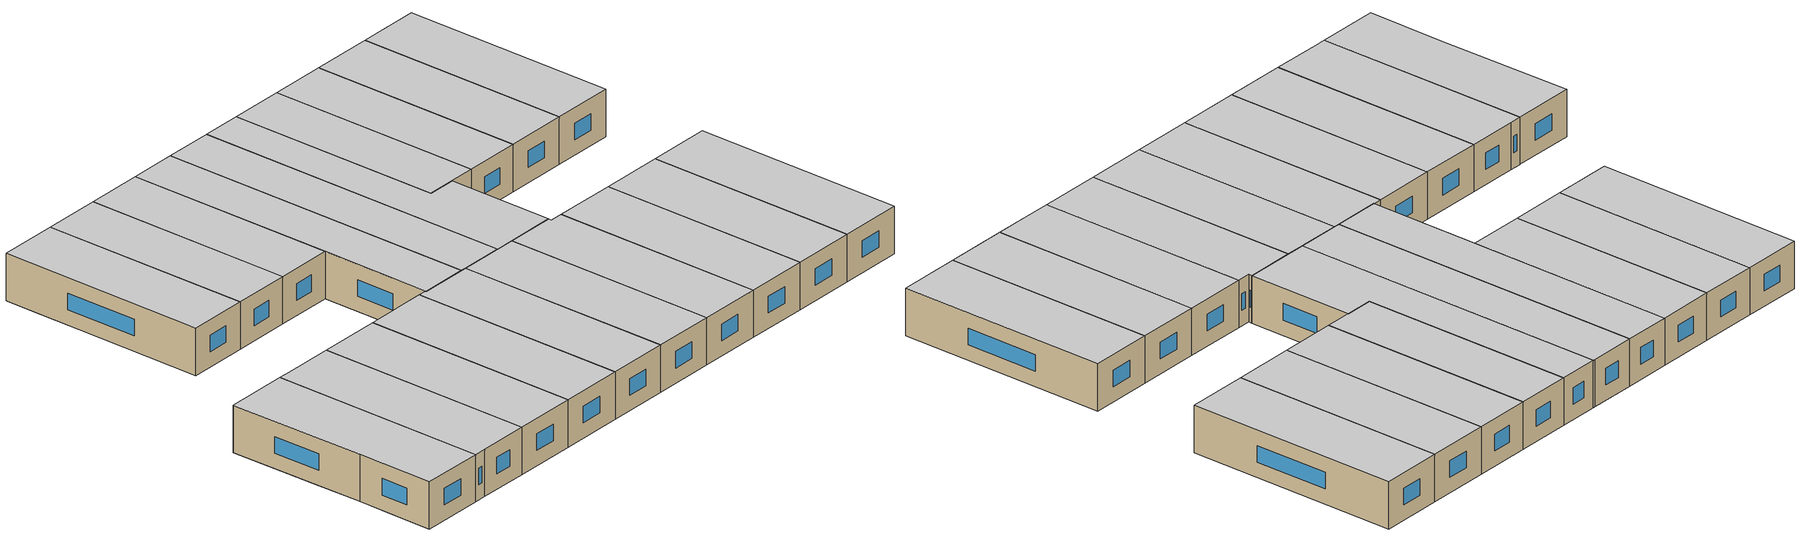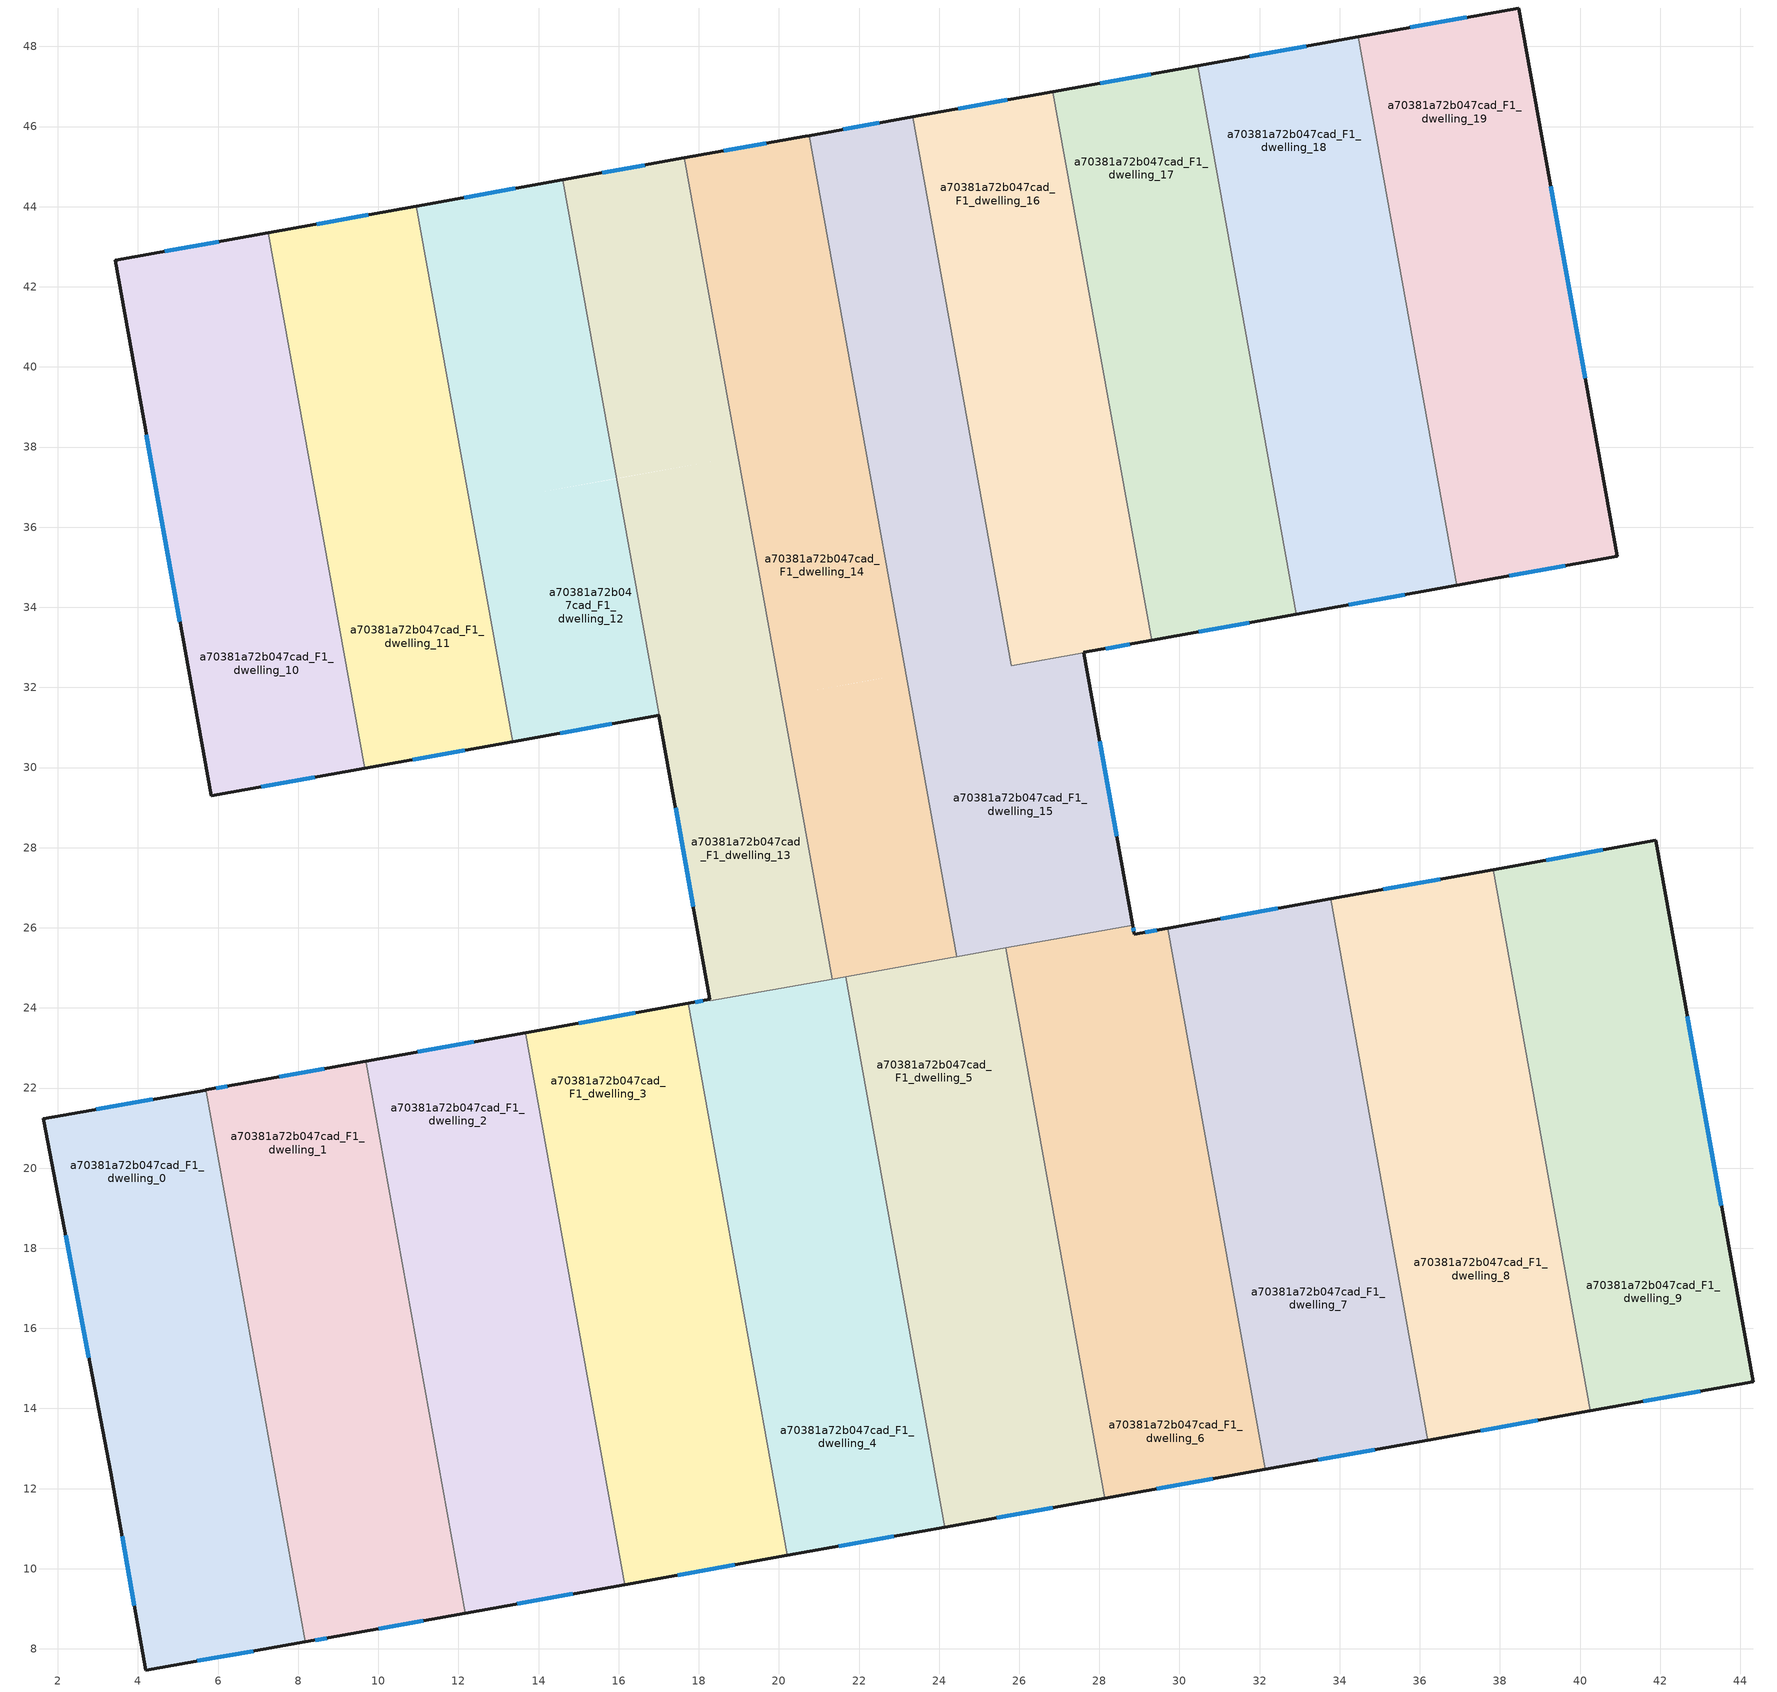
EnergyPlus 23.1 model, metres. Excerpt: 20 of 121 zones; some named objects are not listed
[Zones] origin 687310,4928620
a70381a72b047cad_F1_dwelling_0
 floor adiabatic (EU_floor_Construction): 5.7,21.91 6.3,18.59 2.28,17.87 1.64,21.23 5.69,21.95 z3
 floor to a70381a72b047cad_F0_dwelling_4 (EU_floor_Construction): 6.77,15.98 7.24,13.38 3.27,12.67 2.78,15.27 z3
 floor to a70381a72b047cad_F0_dwelling_6 (EU_floor_Construction): 6.3,18.59 6.77,15.98 2.78,15.27 2.28,17.87 z3
 floor to a70381a72b047cad_F0_dwelling_1 (EU_floor_Construction): 7.24,13.38 7.7,10.78 3.73,10.06 3.32,12.41 3.27,12.67 z3
 floor to a70381a72b047cad_F0_dwelling_0 (EU_floor_Construction): 7.7,10.78 8.17,8.17 4.19,7.47 3.73,10.06 z3
 wall outside (EU_wall_Construction): 5.69,21.95 1.64,21.23 1.65,21.18 3.32,12.41 4.19,7.47 8.17,8.17 z3:6
 wall to a70381a72b047cad_F1_dwelling_1 (EU_wall_Construction): 8.17,8.17 5.7,21.91 5.7,21.95 z3:6
 window (EU_Window_Construction): 5.49,7.7 6.88,7.94 / 3.6,10.81 3.91,9.08 / 2.19,18.33 2.78,15.26 / 4.37,21.72 2.96,21.47 z3.98:5.02
 ceiling to a70381a72b047cad_F2_dwelling_0 (EU_floor_Construction): 8.17,8.17 5.7,21.91 5.7,21.95 1.64,21.23 1.65,21.18 3.32,12.41 4.19,7.47 z6
a70381a72b047cad_F1_dwelling_1
 floor to a70381a72b047cad_F0_dwelling_4 (EU_floor_Construction): 10.76,16.7 11.23,14.1 7.24,13.38 6.77,15.98 z3
 floor to a70381a72b047cad_F0_dwelling_0 (EU_floor_Construction): 11.7,11.49 12.17,8.89 8.97,8.31 8.17,8.17 7.7,10.78 z3
 floor adiabatic (EU_floor_Construction): 11.23,14.1 11.7,11.49 7.7,10.78 7.24,13.38 z3; 9.69,22.63 10.29,19.31 6.3,18.59 5.7,21.91 5.7,21.95 6.49,22.09 9.69,22.67 z3
 floor to a70381a72b047cad_F0_dwelling_6 (EU_floor_Construction): 10.29,19.3 10.76,16.7 6.77,15.98 6.3,18.59 z3
 wall outside (EU_wall_Construction): 9.69,22.67 6.49,22.09 5.7,21.95 / 8.17,8.17 8.97,8.31 12.17,8.89 z3:6
 wall to a70381a72b047cad_F1_dwelling_2 (EU_wall_Construction): 9.69,22.63 9.69,22.67 / 12.17,8.89 9.69,22.62 z3:6
 window (EU_Window_Construction): 6.23,22.05 5.95,22 / 8.65,22.48 7.53,22.28 / 10.01,8.5 11.13,8.7 / 8.43,8.22 8.71,8.27 z3.98:5.02
 ceiling to a70381a72b047cad_F2_dwelling_1 (EU_floor_Construction): 12.17,8.89 9.69,22.63 9.69,22.67 6.49,22.09 5.7,21.95 5.7,21.91 8.17,8.17 8.97,8.31 z6
a70381a72b047cad_F1_dwelling_10
 floor to a70381a72b047cad_F0_dwelling_12 (EU_floor_Construction): 8.6,35.89 9.66,29.98 5.83,29.29 4.77,35.21 z3
 floor to a70381a72b047cad_F0_dwelling_15 (EU_floor_Construction): 8.06,38.88 8.6,35.89 4.77,35.21 4.23,38.19 z3
 floor to a70381a72b047cad_F0_dwelling_17 (EU_floor_Construction): 7.52,41.86 8.06,38.88 4.23,38.19 3.7,41.17 z3
 floor to a70381a72b047cad_F0_dwelling_19 (EU_floor_Construction): 7.26,43.35 7.52,41.86 3.7,41.17 3.43,42.66 z3
 wall outside (EU_wall_Construction): 7.26,43.35 3.43,42.66 5.83,29.29 9.66,29.98 z3:6
 wall to a70381a72b047cad_F1_dwelling_11 (EU_wall_Construction): 9.66,29.98 7.26,43.35 z3:6
 window (EU_Window_Construction): 4.21,38.31 5.05,33.64 / 6.01,43.13 4.67,42.88 / 7.08,29.52 8.41,29.76 z3.98:5.02
 ceiling to a70381a72b047cad_F2_dwelling_10 (EU_floor_Construction): 9.66,29.98 7.26,43.35 3.43,42.66 5.83,29.29 z6
a70381a72b047cad_F1_dwelling_11
 floor to a70381a72b047cad_F0_dwelling_12 (EU_floor_Construction): 12.29,36.56 13.36,30.64 9.66,29.98 8.6,35.89 z3
 floor to a70381a72b047cad_F0_dwelling_17 (EU_floor_Construction): 11.22,42.52 11.76,39.54 8.06,38.88 7.52,41.86 z3
 floor to a70381a72b047cad_F0_dwelling_15 (EU_floor_Construction): 11.76,39.54 12.29,36.56 8.6,35.89 8.06,38.88 z3
 floor to a70381a72b047cad_F0_dwelling_19 (EU_floor_Construction): 10.95,44.01 11.22,42.52 7.52,41.86 7.26,43.35 z3
 wall outside (EU_wall_Construction): 9.66,29.98 13.36,30.64 / 10.95,44.01 7.26,43.35 z3:6
 wall to a70381a72b047cad_F1_dwelling_12 (EU_wall_Construction): 13.36,30.64 10.95,44.01 z3:6
 window (EU_Window_Construction): 10.86,30.2 12.15,30.43 / 9.75,43.8 8.46,43.57 z3.98:5.02
 ceiling to a70381a72b047cad_F2_dwelling_11 (EU_floor_Construction): 13.36,30.64 10.95,44.01 7.26,43.35 9.66,29.98 z6
a70381a72b047cad_F1_dwelling_12
 floor to a70381a72b047cad_F0_dwelling_13 (EU_floor_Construction): 15.95,37.21 17.01,31.3 14.66,30.88 13.6,36.79 z3
 floor to a70381a72b047cad_F0_dwelling_15 (EU_floor_Construction): 15.41,40.2 15.95,37.22 12.29,36.56 11.76,39.54 z3
 floor to a70381a72b047cad_F0_dwelling_12 (EU_floor_Construction): 13.6,36.79 14.66,30.88 13.36,30.64 12.29,36.56 z3
 floor to a70381a72b047cad_F0_dwelling_19 (EU_floor_Construction): 14.61,44.67 14.87,43.18 11.22,42.52 10.95,44.01 z3
 floor adiabatic (EU_floor_Construction): 14.87,43.18 15.41,40.2 11.76,39.54 11.22,42.52 z3
 wall outside (EU_wall_Construction): 13.36,30.64 17.01,31.3 / 14.61,44.67 10.95,44.01 z3:6
 wall to a70381a72b047cad_F1_dwelling_13 (EU_wall_Construction): 17.01,31.3 14.61,44.67 z3:6
 window (EU_Window_Construction): 14.54,30.86 15.82,31.09 / 13.42,44.46 12.14,44.23 z3.98:5.02
 ceiling to a70381a72b047cad_F2_dwelling_12 (EU_floor_Construction): 17.01,31.3 14.61,44.67 10.95,44.01 13.36,30.64 z6
a70381a72b047cad_F1_dwelling_13
 floor to a70381a72b047cad_F0_dwelling_10 (EU_floor_Construction): 20.06,31.78 21.33,24.72 18.29,24.17 18.28,24.21 17.02,31.23 z3
 floor to a70381a72b047cad_F0_dwelling_13 (EU_floor_Construction): 18.98,37.76 20.06,31.78 17.02,31.23 15.95,37.21 z3
 floor to a70381a72b047cad_F0_dwelling_17 (EU_floor_Construction): 17.91,43.73 18.45,40.74 15.41,40.2 14.87,43.18 z3
 floor to a70381a72b047cad_F0_dwelling_15 (EU_floor_Construction): 18.45,40.74 18.98,37.76 15.95,37.22 15.41,40.2 z3
 floor to a70381a72b047cad_F0_dwelling_19 (EU_floor_Construction): 17.64,45.22 17.91,43.73 14.87,43.18 14.61,44.67 z3
 wall outside (EU_wall_Construction): 17.64,45.22 14.61,44.67 / 17.01,31.3 18.28,24.22 z3:6
 wall to a70381a72b047cad_F1_dwelling_14 (EU_wall_Construction): 21.33,24.72 17.64,45.22 z3:6
 wall to a70381a72b047cad_F1_dwelling_4 (EU_wall_Construction): 18.28,24.21 18.29,24.17 21.33,24.72 z3:6
 window (EU_Window_Construction): 16.66,45.04 15.59,44.85 / 17.42,29 17.86,26.52 z3.98:5.02
 ceiling to a70381a72b047cad_F2_dwelling_13 (EU_floor_Construction): 21.33,24.72 17.64,45.22 14.61,44.67 18.28,24.22 18.29,24.17 z6
a70381a72b047cad_F1_dwelling_14
 floor to a70381a72b047cad_F0_dwelling_17 (EU_floor_Construction): 21.03,44.29 21.57,41.3 18.45,40.74 17.91,43.73 z3
 floor to a70381a72b047cad_F0_dwelling_10 (EU_floor_Construction): 22.1,32.14 23.37,25.09 21.33,24.72 20.06,31.78 z3
 floor to a70381a72b047cad_F0_dwelling_13 (EU_floor_Construction): 22.1,38.32 23.18,32.34 20.06,31.78 18.98,37.76 z3
 floor to a70381a72b047cad_F0_dwelling_19 (EU_floor_Construction): 20.76,45.78 21.03,44.29 17.91,43.73 17.64,45.22 z3
 floor to a70381a72b047cad_F0_dwelling_11 (EU_floor_Construction): 23.18,32.34 24.45,25.28 24.35,25.26 23.37,25.09 22.1,32.14 z3
 floor to a70381a72b047cad_F0_dwelling_15 (EU_floor_Construction): 21.57,41.3 22.1,38.32 18.98,37.76 18.45,40.74 z3
 wall outside (EU_wall_Construction): 20.76,45.78 20.66,45.76 17.64,45.22 z3:6
 wall to a70381a72b047cad_F1_dwelling_15 (EU_wall_Construction): 24.45,25.28 20.76,45.78 z3:6
 wall to a70381a72b047cad_F1_dwelling_5 (EU_wall_Construction): 21.67,24.78 24.35,25.26 24.45,25.28 z3:6
 wall to a70381a72b047cad_F1_dwelling_4 (EU_wall_Construction): 21.33,24.72 21.67,24.78 z3:6
 window (EU_Window_Construction): 19.68,45.58 18.63,45.39 z3.98:5.02
 ceiling to a70381a72b047cad_F2_dwelling_14 (EU_floor_Construction): 24.35,25.26 24.45,25.28 20.76,45.78 20.66,45.76 17.64,45.22 21.33,24.72 z6
a70381a72b047cad_F1_dwelling_15
 floor to a70381a72b047cad_F0_dwelling_11 (EU_floor_Construction): 27.61,32.87 28.83,26.07 24.45,25.28 23.18,32.34 25.76,32.8 25.8,32.54 z3
 floor to a70381a72b047cad_F0_dwelling_19 (EU_floor_Construction): 23.34,46.24 24.14,41.77 21.75,41.34 21.22,44.32 21.03,44.29 20.76,45.78 z3
 floor to a70381a72b047cad_F0_dwelling_13 (EU_floor_Construction): 22.29,38.36 22.82,35.37 22.96,35.4 23.5,32.39 23.18,32.34 22.1,38.32 z3
 floor to a70381a72b047cad_F0_dwelling_18 (EU_floor_Construction): 24.14,41.77 24.68,38.78 22.29,38.36 21.75,41.34 z3
 floor to a70381a72b047cad_F0_dwelling_15 (EU_floor_Construction): 21.75,41.34 22.29,38.36 22.1,38.32 21.57,41.3 z3
 floor to a70381a72b047cad_F0_dwelling_16 (EU_floor_Construction): 24.68,38.78 25.22,35.8 22.82,35.37 22.29,38.36 z3
 floor to a70381a72b047cad_F0_dwelling_17 (EU_floor_Construction): 21.22,44.32 21.75,41.34 21.57,41.3 21.03,44.29 z3
 floor to a70381a72b047cad_F0_dwelling_14 (EU_floor_Construction): 25.22,35.8 25.76,32.8 23.5,32.39 22.96,35.4 z3
 wall outside (EU_wall_Construction): 28.83,26.07 27.61,32.87 / 23.34,46.24 20.76,45.78 z3:6
 wall to a70381a72b047cad_F1_dwelling_16 (EU_wall_Construction): 27.61,32.87 25.8,32.54 / 25.8,32.55 23.34,46.24 z3:6
 wall to a70381a72b047cad_F1_dwelling_6 (EU_wall_Construction): 25.66,25.5 28.83,26.07 z3:6
 wall to a70381a72b047cad_F1_dwelling_5 (EU_wall_Construction): 24.45,25.28 25.66,25.5 z3:6
 window (EU_Window_Construction): 28.43,28.28 28.01,30.66 / 22.5,46.09 21.6,45.93 z3.98:5.02
 ceiling to a70381a72b047cad_F2_dwelling_15 (EU_floor_Construction): 28.83,26.07 27.61,32.87 25.8,32.54 23.34,46.24 20.76,45.78 24.45,25.28 z6
a70381a72b047cad_F1_dwelling_16
 floor to a70381a72b047cad_F0_dwelling_19 (EU_floor_Construction): 26.79,46.86 27.59,42.39 24.14,41.77 23.34,46.24 z3
 floor to a70381a72b047cad_F0_dwelling_20 (EU_floor_Construction): 26.84,46.87 27.65,42.4 27.59,42.39 26.79,46.86 z3
 floor to a70381a72b047cad_F0_dwelling_18 (EU_floor_Construction): 27.65,42.4 28.18,39.41 24.68,38.78 24.14,41.77 z3
 floor to a70381a72b047cad_F0_dwelling_16 (EU_floor_Construction): 28.18,39.41 28.72,36.43 25.22,35.8 24.68,38.78 z3
 floor to a70381a72b047cad_F0_dwelling_14 (EU_floor_Construction): 28.72,36.43 29.26,33.43 25.76,32.8 25.22,35.8 z3
 floor adiabatic (EU_floor_Construction): 29.26,33.43 29.3,33.18 25.8,32.54 25.76,32.8 z3
 wall outside (EU_wall_Construction): 26.84,46.87 23.34,46.24 / 27.61,32.87 29.3,33.18 z3:6
 wall to a70381a72b047cad_F1_dwelling_17 (EU_wall_Construction): 29.3,33.18 26.84,46.87 z3:6
 window (EU_Window_Construction): 25.7,46.67 24.48,46.44 / 28.16,32.97 28.75,33.08 z3.98:5.02
 ceiling to a70381a72b047cad_F2_dwelling_16 (EU_floor_Construction): 29.3,33.18 26.84,46.87 23.34,46.24 25.8,32.54 z6
a70381a72b047cad_F1_dwelling_17
 floor to a70381a72b047cad_F0_dwelling_20 (EU_floor_Construction): 30.45,47.52 31.26,43.05 27.65,42.4 26.84,46.87 z3
 floor to a70381a72b047cad_F0_dwelling_14 (EU_floor_Construction): 32.33,37.08 32.87,34.08 29.26,33.43 28.72,36.43 z3
 floor to a70381a72b047cad_F0_dwelling_18 (EU_floor_Construction): 31.26,43.05 31.79,40.06 28.18,39.41 27.65,42.4 z3
 floor adiabatic (EU_floor_Construction): 32.87,34.08 32.92,33.83 29.3,33.18 29.26,33.43 z3
 floor to a70381a72b047cad_F0_dwelling_16 (EU_floor_Construction): 31.79,40.06 32.33,37.08 28.72,36.43 28.18,39.41 z3
 wall outside (EU_wall_Construction): 29.3,33.18 32.92,33.83 / 30.45,47.52 26.84,46.87 z3:6
 wall to a70381a72b047cad_F1_dwelling_18 (EU_wall_Construction): 32.92,33.83 30.45,47.52 z3:6
 window (EU_Window_Construction): 30.48,33.39 31.74,33.62 / 29.28,47.31 28.02,47.08 z3.98:5.02
 ceiling to a70381a72b047cad_F2_dwelling_17 (EU_floor_Construction): 32.92,33.83 30.45,47.52 26.84,46.87 29.3,33.18 z6
a70381a72b047cad_F1_dwelling_18
 floor to a70381a72b047cad_F0_dwelling_14 (EU_floor_Construction): 36.34,37.8 36.88,34.8 32.87,34.08 32.33,37.08 z3
 floor to a70381a72b047cad_F0_dwelling_18 (EU_floor_Construction): 35.27,43.77 35.8,40.78 31.79,40.06 31.26,43.05 z3
 floor to a70381a72b047cad_F0_dwelling_16 (EU_floor_Construction): 35.8,40.78 36.34,37.8 32.33,37.08 31.79,40.06 z3
 floor to a70381a72b047cad_F0_dwelling_20 (EU_floor_Construction): 34.46,48.24 35.27,43.77 31.26,43.05 30.45,47.52 z3
 floor to a70381a72b047cad_F0_dwelling_11 (EU_floor_Construction): 36.88,34.8 36.92,34.55 32.92,33.83 32.87,34.08 z3
 wall outside (EU_wall_Construction): 34.46,48.24 30.45,47.52 / 32.92,33.83 36.92,34.55 z3:6
 wall to a70381a72b047cad_F1_dwelling_19 (EU_wall_Construction): 36.92,34.55 34.46,48.24 z3:6
 window (EU_Window_Construction): 33.16,48.01 31.76,47.75 / 34.22,34.06 35.62,34.31 z3.98:5.02
 ceiling to a70381a72b047cad_F2_dwelling_18 (EU_floor_Construction): 36.92,34.55 34.46,48.24 30.45,47.52 32.92,33.83 z6
a70381a72b047cad_F1_dwelling_19
 floor to a70381a72b047cad_F0_dwelling_16 (EU_floor_Construction): 39.81,41.5 40.34,38.52 36.34,37.8 35.8,40.78 z3
 floor to a70381a72b047cad_F0_dwelling_11 (EU_floor_Construction): 40.88,35.52 40.93,35.27 36.92,34.55 36.88,34.8 z3
 floor to a70381a72b047cad_F0_dwelling_20 (EU_floor_Construction): 38.47,48.96 39.27,44.49 35.27,43.77 34.46,48.24 z3
 floor to a70381a72b047cad_F0_dwelling_14 (EU_floor_Construction): 40.34,38.52 40.88,35.52 36.88,34.8 36.34,37.8 z3
 floor to a70381a72b047cad_F0_dwelling_18 (EU_floor_Construction): 39.27,44.49 39.81,41.5 35.8,40.78 35.27,43.77 z3
 wall outside (EU_wall_Construction): 36.92,34.55 40.93,35.27 38.47,48.96 34.46,48.24 z3:6
 window (EU_Window_Construction): 37.17,48.73 35.77,48.47 / 40.13,39.72 39.27,44.51 / 38.23,34.78 39.63,35.04 z3.98:5.02
 ceiling to a70381a72b047cad_F2_dwelling_19 (EU_floor_Construction): 40.93,35.27 38.47,48.96 34.46,48.24 36.92,34.55 z6
a70381a72b047cad_F1_dwelling_2
 floor to a70381a72b047cad_F0_dwelling_8 (EU_floor_Construction): 13.69,23.35 14.28,20.02 10.29,19.3 9.69,22.62 9.69,22.67 13.68,23.38 z3
 floor to a70381a72b047cad_F0_dwelling_0 (EU_floor_Construction): 15.69,12.21 16.16,9.61 12.17,8.89 11.7,11.49 z3
 floor to a70381a72b047cad_F0_dwelling_1 (EU_floor_Construction): 15.22,14.82 15.69,12.21 11.7,11.49 11.23,14.1 z3
 floor to a70381a72b047cad_F0_dwelling_4 (EU_floor_Construction): 14.75,17.42 15.22,14.82 11.23,14.1 10.76,16.7 z3
 floor to a70381a72b047cad_F0_dwelling_6 (EU_floor_Construction): 14.28,20.02 14.75,17.42 10.76,16.7 10.29,19.3 z3
 wall outside (EU_wall_Construction): 13.68,23.38 9.69,22.67 / 12.17,8.89 16.16,9.61 z3:6
 wall to a70381a72b047cad_F1_dwelling_3 (EU_wall_Construction): 13.69,23.35 13.68,23.38 / 16.16,9.61 13.69,23.34 z3:6
 window (EU_Window_Construction): 12.38,23.15 10.99,22.9 / 13.46,9.12 14.86,9.37 z3.98:5.02
 ceiling to a70381a72b047cad_F2_dwelling_2 (EU_floor_Construction): 16.16,9.61 13.69,23.35 13.68,23.38 9.69,22.67 9.69,22.63 12.17,8.89 z6
a70381a72b047cad_F1_dwelling_3
 floor to a70381a72b047cad_F0_dwelling_0 (EU_floor_Construction): 19.75,12.94 20.21,10.33 16.16,9.61 15.69,12.21 z3
 floor to a70381a72b047cad_F0_dwelling_6 (EU_floor_Construction): 18.34,20.75 18.81,18.15 14.75,17.42 14.28,20.02 z3
 floor to a70381a72b047cad_F0_dwelling_8 (EU_floor_Construction): 17.19,24.01 17.79,20.65 14.28,20.02 13.69,23.34 13.68,23.38 z3
 floor to a70381a72b047cad_F0_dwelling_4 (EU_floor_Construction): 18.81,18.15 19.28,15.55 15.22,14.82 14.75,17.42 z3
 floor to a70381a72b047cad_F0_dwelling_10 (EU_floor_Construction): 17.74,24.11 18.34,20.75 17.79,20.65 17.19,24.01 z3
 floor to a70381a72b047cad_F0_dwelling_1 (EU_floor_Construction): 19.28,15.55 19.75,12.94 15.69,12.21 15.22,14.82 z3
 wall outside (EU_wall_Construction): 17.74,24.11 13.68,23.38 / 16.16,9.61 20.21,10.33 z3:6
 wall to a70381a72b047cad_F1_dwelling_4 (EU_wall_Construction): 20.21,10.33 17.74,24.11 z3:6
 window (EU_Window_Construction): 16.42,23.88 15,23.62 / 17.48,9.84 18.89,10.1 z3.98:5.02
 ceiling to a70381a72b047cad_F2_dwelling_3 (EU_floor_Construction): 20.21,10.33 17.74,24.11 13.68,23.38 13.69,23.35 16.16,9.61 z6
a70381a72b047cad_F1_dwelling_4
 floor to a70381a72b047cad_F0_dwelling_4 (EU_floor_Construction): 22.74,18.86 23.2,16.25 19.28,15.55 18.81,18.15 z3
 floor to a70381a72b047cad_F0_dwelling_6 (EU_floor_Construction): 22.27,21.46 22.74,18.86 18.81,18.15 18.34,20.75 z3
 floor to a70381a72b047cad_F0_dwelling_10 (EU_floor_Construction): 21.67,24.78 22.27,21.46 18.34,20.75 17.74,24.11 18.28,24.21 18.29,24.17 z3
 floor adiabatic (EU_floor_Construction): 23.2,16.25 24.14,11.04 20.21,10.33 19.28,15.55 z3
 wall outside (EU_wall_Construction): 20.21,10.33 24.14,11.04 / 18.28,24.21 17.74,24.11 z3:6
 wall to a70381a72b047cad_F1_dwelling_5 (EU_wall_Construction): 24.14,11.04 21.67,24.78 z3:6
 window (EU_Window_Construction): 21.49,10.56 22.86,10.81 / 18.1,24.18 17.91,24.15 z3.98:5.02
 ceiling to a70381a72b047cad_F2_dwelling_4 (EU_floor_Construction): 24.14,11.04 21.67,24.78 18.29,24.17 18.28,24.21 17.74,24.11 20.21,10.33 z6
a70381a72b047cad_F1_dwelling_5
 floor to a70381a72b047cad_F0_dwelling_9 (EU_floor_Construction): 25.79,24.78 26.26,22.18 22.37,21.48 22.83,18.87 21.9,24.08 z3
 floor to a70381a72b047cad_F0_dwelling_5 (EU_floor_Construction): 26.73,19.57 27.2,16.97 23.32,16.27 22.85,18.88 z3
 floor to a70381a72b047cad_F0_dwelling_2 (EU_floor_Construction): 27.66,14.36 28.13,11.76 24.26,11.06 23.33,16.27 23.79,13.67 z3
 floor to a70381a72b047cad_F0_dwelling_6 (EU_floor_Construction): 21.89,24.07 22.83,18.87 22.74,18.86 22.27,21.46 22.36,21.47 z3
 floor to a70381a72b047cad_F0_dwelling_4 (EU_floor_Construction): 22.37,21.48 23.31,16.27 23.2,16.25 22.74,18.86 22.84,18.87 z3
 floor adiabatic (EU_floor_Construction): 27.2,16.97 27.66,14.36 23.79,13.67 23.33,16.27 z3; 23.32,16.27 24.26,11.06 23.79,13.67 23.67,13.65 23.2,16.25 z3
 floor to a70381a72b047cad_F0_dwelling_11 (EU_floor_Construction): 25.66,25.5 25.79,24.78 23.5,24.36 23.37,25.09 24.35,25.26 24.45,25.28 z3
 floor to a70381a72b047cad_F0_dwelling_7 (EU_floor_Construction): 26.26,22.18 26.73,19.57 22.85,18.88 23.31,16.27 22.38,21.48 z3
 floor to a70381a72b047cad_F0_dwelling_10 (EU_floor_Construction): 23.37,25.09 23.5,24.36 21.89,24.07 22.36,21.47 22.27,21.46 21.67,24.78 z3
 floor to a70381a72b047cad_F0_dwelling_0 (EU_floor_Construction): 23.79,13.67 24.26,11.06 24.14,11.04 23.67,13.65 z3
 wall outside (EU_wall_Construction): 24.14,11.04 28.13,11.76 z3:6
 wall to a70381a72b047cad_F1_dwelling_6 (EU_wall_Construction): 28.13,11.76 25.66,25.5 z3:6
 window (EU_Window_Construction): 25.44,11.27 26.83,11.53 z3.98:5.02
 ceiling to a70381a72b047cad_F2_dwelling_5 (EU_floor_Construction): 28.13,11.76 25.66,25.5 21.67,24.78 24.14,11.04 z6
a70381a72b047cad_F1_dwelling_6
 floor to a70381a72b047cad_F0_dwelling_7 (EU_floor_Construction): 30.27,22.9 30.73,20.29 26.73,19.57 26.26,22.18 z3
 floor to a70381a72b047cad_F0_dwelling_11 (EU_floor_Construction): 29.71,25.99 29.8,25.5 25.79,24.78 25.66,25.5 28.83,26.07 28.87,25.84 z3
 floor to a70381a72b047cad_F0_dwelling_2 (EU_floor_Construction): 31.67,15.08 32.14,12.48 28.13,11.76 27.66,14.36 z3
 floor to a70381a72b047cad_F0_dwelling_5 (EU_floor_Construction): 30.73,20.29 31.2,17.69 27.2,16.97 26.73,19.57 z3
 floor to a70381a72b047cad_F0_dwelling_9 (EU_floor_Construction): 29.8,25.5 30.27,22.9 26.26,22.18 25.79,24.78 z3
 floor adiabatic (EU_floor_Construction): 31.2,17.69 31.67,15.08 27.66,14.36 27.2,16.97 z3
 wall outside (EU_wall_Construction): 29.71,25.99 28.87,25.84 28.83,26.07 / 28.13,11.76 32.14,12.48 z3:6
 wall to a70381a72b047cad_F1_dwelling_7 (EU_wall_Construction): 32.14,12.48 29.71,25.99 z3:6
 window (EU_Window_Construction): 28.86,25.92 28.84,25.99 / 29.44,25.94 29.14,25.89 / 29.44,11.99 30.84,12.25 z3.98:5.02
 ceiling to a70381a72b047cad_F2_dwelling_6 (EU_floor_Construction): 32.14,12.48 29.71,25.99 28.87,25.84 28.83,26.07 25.66,25.5 28.13,11.76 z6
a70381a72b047cad_F1_dwelling_7
 floor to a70381a72b047cad_F0_dwelling_2 (EU_floor_Construction): 35.73,15.81 36.2,13.21 32.14,12.48 31.67,15.08 z3
 floor adiabatic (EU_floor_Construction): 35.26,18.42 35.73,15.81 31.67,15.08 31.2,17.69 z3
 floor to a70381a72b047cad_F0_dwelling_9 (EU_floor_Construction): 33.86,26.23 34.33,23.63 30.27,22.9 29.8,25.5 z3
 floor to a70381a72b047cad_F0_dwelling_11 (EU_floor_Construction): 33.77,26.72 33.86,26.23 29.8,25.5 29.71,25.99 z3
 floor to a70381a72b047cad_F0_dwelling_5 (EU_floor_Construction): 34.79,21.02 35.26,18.42 31.2,17.69 30.73,20.29 z3
 floor to a70381a72b047cad_F0_dwelling_7 (EU_floor_Construction): 34.33,23.63 34.79,21.02 30.73,20.29 30.27,22.9 z3
 wall outside (EU_wall_Construction): 33.77,26.72 29.71,25.99 / 32.14,12.48 36.2,13.21 z3:6
 wall to a70381a72b047cad_F1_dwelling_8 (EU_wall_Construction): 36.2,13.21 33.77,26.72 z3:6
 window (EU_Window_Construction): 32.45,26.48 31.03,26.23 / 33.46,12.72 34.88,12.97 z3.98:5.02
 ceiling to a70381a72b047cad_F2_dwelling_7 (EU_floor_Construction): 36.2,13.21 33.77,26.72 29.71,25.99 32.14,12.48 z6
a70381a72b047cad_F1_dwelling_8
 floor to a70381a72b047cad_F0_dwelling_5 (EU_floor_Construction): 38.85,21.75 39.32,19.15 35.26,18.42 34.79,21.02 z3
 floor to a70381a72b047cad_F0_dwelling_2 (EU_floor_Construction): 39.79,16.54 40.26,13.94 36.2,13.21 35.73,15.81 z3
 floor to a70381a72b047cad_F0_dwelling_7 (EU_floor_Construction): 38.39,24.35 38.85,21.75 34.79,21.02 34.33,23.63 z3
 floor to a70381a72b047cad_F0_dwelling_3 (EU_floor_Construction): 39.32,19.15 39.79,16.54 35.73,15.81 35.26,18.42 z3
 floor to a70381a72b047cad_F0_dwelling_11 (EU_floor_Construction): 37.83,27.45 37.92,26.96 33.86,26.23 33.77,26.72 z3
 floor adiabatic (EU_floor_Construction): 37.92,26.96 38.39,24.35 34.33,23.63 33.86,26.23 z3
 wall outside (EU_wall_Construction): 37.83,27.45 33.77,26.72 / 36.2,13.21 40.26,13.94 z3:6
 wall to a70381a72b047cad_F1_dwelling_9 (EU_wall_Construction): 40.26,13.94 37.83,27.45 z3:6
 window (EU_Window_Construction): 36.51,27.21 35.09,26.96 / 37.52,13.45 38.94,13.7 z3.98:5.02
 ceiling to a70381a72b047cad_F2_dwelling_8 (EU_floor_Construction): 40.26,13.94 37.83,27.45 33.77,26.72 36.2,13.21 z6
a70381a72b047cad_F1_dwelling_9
 floor to a70381a72b047cad_F0_dwelling_5 (EU_floor_Construction): 42.91,22.48 43.38,19.88 39.32,19.15 38.85,21.75 z3
 floor adiabatic (EU_floor_Construction): 43.38,19.88 44.32,14.67 40.26,13.94 39.32,19.15 z3
 floor to a70381a72b047cad_F0_dwelling_9 (EU_floor_Construction): 41.98,27.69 42.45,25.08 38.39,24.36 37.92,26.96 z3
 floor to a70381a72b047cad_F0_dwelling_7 (EU_floor_Construction): 42.45,25.08 42.91,22.48 38.85,21.75 38.39,24.35 z3
 floor to a70381a72b047cad_F0_dwelling_11 (EU_floor_Construction): 41.89,28.18 41.98,27.69 37.92,26.96 37.83,27.45 z3
 wall outside (EU_wall_Construction): 40.26,13.94 44.32,14.67 41.89,28.18 37.83,27.45 z3:6
 window (EU_Window_Construction): 40.57,27.94 39.15,27.69 / 43.53,19.06 42.68,23.79 / 41.58,14.18 43,14.43 z3.98:5.02
 ceiling to a70381a72b047cad_F2_dwelling_9 (EU_floor_Construction): 44.32,14.67 41.89,28.18 37.83,27.45 40.26,13.94 z6
[Building]
EU S2 Campaign: North Axis=0; Terrain=City; Solar Distribution=FullExterior
[Site:Location]
Bologna: Latitude=44.5; Longitude=11.25; Time Zone=1; Elevation=37
[SizingPeriod:WeatherFileDays]
AnnualSizingPeriod: Begin Month=1; Begin Day of Month=1; End Month=12; End Day of Month=31; Day of Week for Start Day=Monday; Use Weather File Daylight Saving Period=No; Use Weather File Rain and Snow Indicators=No
[MATERIAL]
EU_InternalMass_Material: Roughness=MediumRough; Thickness=0.1; Conductivity=1; Density=1800; Specific Heat=900; Thermal Absorptance=0.9; Solar Absorptance=0.7; Visible Absorptance=0.7
[MATERIAL:NOMASS] Roughness=MediumRough; Thermal Absorptance=0.9; Solar Absorptance=0.7; Visible Absorptance=0.7
Name | Thermal Resistance
EU_wall_NoMass | 0.905828
EU_floor_NoMass | 0.67114
[WINDOWMATERIAL:SIMPLEGLAZINGSYSTEM]
EU_Window_SimpleGlazing: UFactor=4.52486; Solar Heat Gain Coefficient=0.85; Visible Transmittance=0.85
[CONSTRUCTION]
EU_wall_Construction: EU_wall_NoMass
EU_floor_Construction: EU_floor_NoMass
EU_Window_Construction: EU_Window_SimpleGlazing
EU_InternalMass_Construction: EU_InternalMass_Material
[ZONE] Type=1; Multiplier=1; Ceiling Height=autocalculate; Floor Area=autocalculate; Part of Total Floor Area=Yes
Name | Volume
a70381a72b047cad_F1_dwelling_0 | 170.449
a70381a72b047cad_F1_dwelling_1 | 170.334
a70381a72b047cad_F1_dwelling_10 | 158.496
a70381a72b047cad_F1_dwelling_11 | 153.073
a70381a72b047cad_F1_dwelling_12 | 151.271
a70381a72b047cad_F1_dwelling_13 | 192.877
a70381a72b047cad_F1_dwelling_14 | 197.981
a70381a72b047cad_F1_dwelling_15 | 201.674
a70381a72b047cad_F1_dwelling_16 | 148.53
a70381a72b047cad_F1_dwelling_17 | 153.1875
a70381a72b047cad_F1_dwelling_18 | 169.912
a70381a72b047cad_F1_dwelling_19 | 169.87
a70381a72b047cad_F1_dwelling_2 | 170.358
a70381a72b047cad_F1_dwelling_3 | 173.161
a70381a72b047cad_F1_dwelling_4 | 167.139
a70381a72b047cad_F1_dwelling_5 | 169.904
a70381a72b047cad_F1_dwelling_6 | 169.881
a70381a72b047cad_F1_dwelling_7 | 169.895
a70381a72b047cad_F1_dwelling_8 | 169.845
a70381a72b047cad_F1_dwelling_9 | 169.903
[INTERNALMASS] Construction=EU_InternalMass_Construction
Name | Zone or ZoneList | Surface Area
a70381a72b047cad_F1_dwelling_0_EU_InternalMass | a70381a72b047cad_F1_dwelling_0 | 56.8176
a70381a72b047cad_F1_dwelling_1_EU_InternalMass | a70381a72b047cad_F1_dwelling_1 | 56.7782
a70381a72b047cad_F1_dwelling_2_EU_InternalMass | a70381a72b047cad_F1_dwelling_2 | 56.7865
a70381a72b047cad_F1_dwelling_3_EU_InternalMass | a70381a72b047cad_F1_dwelling_3 | 57.7238
a70381a72b047cad_F1_dwelling_4_EU_InternalMass | a70381a72b047cad_F1_dwelling_4 | 55.7109
a70381a72b047cad_F1_dwelling_5_EU_InternalMass | a70381a72b047cad_F1_dwelling_5 | 56.6348
a70381a72b047cad_F1_dwelling_6_EU_InternalMass | a70381a72b047cad_F1_dwelling_6 | 56.6265
a70381a72b047cad_F1_dwelling_7_EU_InternalMass | a70381a72b047cad_F1_dwelling_7 | 56.6319
a70381a72b047cad_F1_dwelling_8_EU_InternalMass | a70381a72b047cad_F1_dwelling_8 | 56.6151
a70381a72b047cad_F1_dwelling_9_EU_InternalMass | a70381a72b047cad_F1_dwelling_9 | 56.6341
a70381a72b047cad_F1_dwelling_10_EU_InternalMass | a70381a72b047cad_F1_dwelling_10 | 52.831
a70381a72b047cad_F1_dwelling_11_EU_InternalMass | a70381a72b047cad_F1_dwelling_11 | 51.0288
a70381a72b047cad_F1_dwelling_12_EU_InternalMass | a70381a72b047cad_F1_dwelling_12 | 50.4203
a70381a72b047cad_F1_dwelling_13_EU_InternalMass | a70381a72b047cad_F1_dwelling_13 | 64.2676
a70381a72b047cad_F1_dwelling_14_EU_InternalMass | a70381a72b047cad_F1_dwelling_14 | 65.9903
a70381a72b047cad_F1_dwelling_15_EU_InternalMass | a70381a72b047cad_F1_dwelling_15 | 67.219
a70381a72b047cad_F1_dwelling_16_EU_InternalMass | a70381a72b047cad_F1_dwelling_16 | 49.5191
a70381a72b047cad_F1_dwelling_17_EU_InternalMass | a70381a72b047cad_F1_dwelling_17 | 51.0538
a70381a72b047cad_F1_dwelling_18_EU_InternalMass | a70381a72b047cad_F1_dwelling_18 | 56.6375
a70381a72b047cad_F1_dwelling_19_EU_InternalMass | a70381a72b047cad_F1_dwelling_19 | 56.623
[OTHEREQUIPMENT] Fuel Type=Electricity; Design Level Calculation Method=Watts/Area; Power per Zone Floor Area=1; Fraction Latent=0; Fraction Radiant=0; Fraction Lost=0; Carbon Dioxide Generation Rate=0; EndUse Subcategory=EU_Step8_InternalGains
Name | Zone or ZoneList or Space or SpaceList | Schedule
EU_Step8_InternalGain_a70381a72b047cad_F1_dwelling_0_f000 | a70381a72b047cad_F1_dwelling_0 | EU_Step8_GainSchedule_a70381a72b047cad_F1_dwelling_0_f000
EU_Step8_InternalGain_a70381a72b047cad_F1_dwelling_1_f000 | a70381a72b047cad_F1_dwelling_1 | EU_Step8_GainSchedule_a70381a72b047cad_F1_dwelling_1_f000
EU_Step8_InternalGain_a70381a72b047cad_F1_dwelling_2_f000 | a70381a72b047cad_F1_dwelling_2 | EU_Step8_GainSchedule_a70381a72b047cad_F1_dwelling_2_f000
EU_Step8_InternalGain_a70381a72b047cad_F1_dwelling_3_f000 | a70381a72b047cad_F1_dwelling_3 | EU_Step8_GainSchedule_a70381a72b047cad_F1_dwelling_3_f000
EU_Step8_InternalGain_a70381a72b047cad_F1_dwelling_4_f000 | a70381a72b047cad_F1_dwelling_4 | EU_Step8_GainSchedule_a70381a72b047cad_F1_dwelling_4_f000
EU_Step8_InternalGain_a70381a72b047cad_F1_dwelling_5_f000 | a70381a72b047cad_F1_dwelling_5 | EU_Step8_GainSchedule_a70381a72b047cad_F1_dwelling_5_f000
EU_Step8_InternalGain_a70381a72b047cad_F1_dwelling_6_f000 | a70381a72b047cad_F1_dwelling_6 | EU_Step8_GainSchedule_a70381a72b047cad_F1_dwelling_6_f000
EU_Step8_InternalGain_a70381a72b047cad_F1_dwelling_7_f000 | a70381a72b047cad_F1_dwelling_7 | EU_Step8_GainSchedule_a70381a72b047cad_F1_dwelling_7_f000
EU_Step8_InternalGain_a70381a72b047cad_F1_dwelling_8_f000 | a70381a72b047cad_F1_dwelling_8 | EU_Step8_GainSchedule_a70381a72b047cad_F1_dwelling_8_f000
EU_Step8_InternalGain_a70381a72b047cad_F1_dwelling_9_f000 | a70381a72b047cad_F1_dwelling_9 | EU_Step8_GainSchedule_a70381a72b047cad_F1_dwelling_9_f000
EU_Step8_InternalGain_a70381a72b047cad_F1_dwelling_10_f000 | a70381a72b047cad_F1_dwelling_10 | EU_Step8_GainSchedule_a70381a72b047cad_F1_dwelling_10_f000
EU_Step8_InternalGain_a70381a72b047cad_F1_dwelling_11_f000 | a70381a72b047cad_F1_dwelling_11 | EU_Step8_GainSchedule_a70381a72b047cad_F1_dwelling_11_f000
EU_Step8_InternalGain_a70381a72b047cad_F1_dwelling_12_f000 | a70381a72b047cad_F1_dwelling_12 | EU_Step8_GainSchedule_a70381a72b047cad_F1_dwelling_12_f000
EU_Step8_InternalGain_a70381a72b047cad_F1_dwelling_13_f000 | a70381a72b047cad_F1_dwelling_13 | EU_Step8_GainSchedule_a70381a72b047cad_F1_dwelling_13_f000
EU_Step8_InternalGain_a70381a72b047cad_F1_dwelling_14_f000 | a70381a72b047cad_F1_dwelling_14 | EU_Step8_GainSchedule_a70381a72b047cad_F1_dwelling_14_f000
EU_Step8_InternalGain_a70381a72b047cad_F1_dwelling_15_f000 | a70381a72b047cad_F1_dwelling_15 | EU_Step8_GainSchedule_a70381a72b047cad_F1_dwelling_15_f000
EU_Step8_InternalGain_a70381a72b047cad_F1_dwelling_16_f000 | a70381a72b047cad_F1_dwelling_16 | EU_Step8_GainSchedule_a70381a72b047cad_F1_dwelling_16_f000
EU_Step8_InternalGain_a70381a72b047cad_F1_dwelling_17_f000 | a70381a72b047cad_F1_dwelling_17 | EU_Step8_GainSchedule_a70381a72b047cad_F1_dwelling_17_f000
EU_Step8_InternalGain_a70381a72b047cad_F1_dwelling_18_f000 | a70381a72b047cad_F1_dwelling_18 | EU_Step8_GainSchedule_a70381a72b047cad_F1_dwelling_18_f000
EU_Step8_InternalGain_a70381a72b047cad_F1_dwelling_19_f000 | a70381a72b047cad_F1_dwelling_19 | EU_Step8_GainSchedule_a70381a72b047cad_F1_dwelling_19_f000
[ZONEVENTILATION:DESIGNFLOWRATE] Schedule=EU_AlwaysOn; Design Flow Rate Calculation Method=AirChanges/Hour; Air Changes per Hour=0.73129; Ventilation Type=Natural; Fan Pressure Rise=0; Fan Total Efficiency=1; Constant Term Coefficient=1; Temperature Term Coefficient=0; Velocity Term Coefficient=0; Velocity Squared Term Coefficient=0; Minimum Indoor Temperature=-100; Maximum Indoor Temperature=100; Delta Temperature=-100; Minimum Outdoor Temperature=-100; Maximum Outdoor Temperature=100; Maximum Wind Speed=40
Name | Zone or ZoneList or Space or SpaceList
EU_ConstantAir_a70381a72b047cad_F1_dwelling_0 | a70381a72b047cad_F1_dwelling_0
EU_ConstantAir_a70381a72b047cad_F1_dwelling_1 | a70381a72b047cad_F1_dwelling_1
EU_ConstantAir_a70381a72b047cad_F1_dwelling_2 | a70381a72b047cad_F1_dwelling_2
EU_ConstantAir_a70381a72b047cad_F1_dwelling_3 | a70381a72b047cad_F1_dwelling_3
EU_ConstantAir_a70381a72b047cad_F1_dwelling_4 | a70381a72b047cad_F1_dwelling_4
EU_ConstantAir_a70381a72b047cad_F1_dwelling_5 | a70381a72b047cad_F1_dwelling_5
EU_ConstantAir_a70381a72b047cad_F1_dwelling_6 | a70381a72b047cad_F1_dwelling_6
EU_ConstantAir_a70381a72b047cad_F1_dwelling_7 | a70381a72b047cad_F1_dwelling_7
EU_ConstantAir_a70381a72b047cad_F1_dwelling_8 | a70381a72b047cad_F1_dwelling_8
EU_ConstantAir_a70381a72b047cad_F1_dwelling_9 | a70381a72b047cad_F1_dwelling_9
EU_ConstantAir_a70381a72b047cad_F1_dwelling_10 | a70381a72b047cad_F1_dwelling_10
EU_ConstantAir_a70381a72b047cad_F1_dwelling_11 | a70381a72b047cad_F1_dwelling_11
EU_ConstantAir_a70381a72b047cad_F1_dwelling_12 | a70381a72b047cad_F1_dwelling_12
EU_ConstantAir_a70381a72b047cad_F1_dwelling_13 | a70381a72b047cad_F1_dwelling_13
EU_ConstantAir_a70381a72b047cad_F1_dwelling_14 | a70381a72b047cad_F1_dwelling_14
EU_ConstantAir_a70381a72b047cad_F1_dwelling_15 | a70381a72b047cad_F1_dwelling_15
EU_ConstantAir_a70381a72b047cad_F1_dwelling_16 | a70381a72b047cad_F1_dwelling_16
EU_ConstantAir_a70381a72b047cad_F1_dwelling_17 | a70381a72b047cad_F1_dwelling_17
EU_ConstantAir_a70381a72b047cad_F1_dwelling_18 | a70381a72b047cad_F1_dwelling_18
EU_ConstantAir_a70381a72b047cad_F1_dwelling_19 | a70381a72b047cad_F1_dwelling_19
[HVACTEMPLATE:THERMOSTAT] Constant Heating Setpoint=20; Constant Cooling Setpoint=50
EU_HeatOnly_a70381a72b047cad_F2_dwelling_0; EU_HeatOnly_a70381a72b047cad_F2_dwelling_1; EU_HeatOnly_a70381a72b047cad_F2_dwelling_2; EU_HeatOnly_a70381a72b047cad_F2_dwelling_3; EU_HeatOnly_a70381a72b047cad_F2_dwelling_4; EU_HeatOnly_a70381a72b047cad_F2_dwelling_5; EU_HeatOnly_a70381a72b047cad_F2_dwelling_6; EU_HeatOnly_a70381a72b047cad_F2_dwelling_7; EU_HeatOnly_a70381a72b047cad_F2_dwelling_8; EU_HeatOnly_a70381a72b047cad_F2_dwelling_9; EU_HeatOnly_a70381a72b047cad_F2_dwelling_10; EU_HeatOnly_a70381a72b047cad_F2_dwelling_11; EU_HeatOnly_a70381a72b047cad_F2_dwelling_12; EU_HeatOnly_a70381a72b047cad_F2_dwelling_13; EU_HeatOnly_a70381a72b047cad_F2_dwelling_14; EU_HeatOnly_a70381a72b047cad_F2_dwelling_15; EU_HeatOnly_a70381a72b047cad_F2_dwelling_16; EU_HeatOnly_a70381a72b047cad_F2_dwelling_17; EU_HeatOnly_a70381a72b047cad_F2_dwelling_18; EU_HeatOnly_a70381a72b047cad_F2_dwelling_19
[HVACTEMPLATE:ZONE:IDEALLOADSAIRSYSTEM] System Availability Schedule=EU_AlwaysOn; Maximum Heating Supply Air Temperature=50; Minimum Cooling Supply Air Temperature=13; Maximum Heating Supply Air Humidity Ratio=0.0156; Minimum Cooling Supply Air Humidity Ratio=0.0077; Heating Limit=NoLimit; Cooling Limit=NoLimit; Heating Availability Schedule=EU_AlwaysOn; Cooling Availability Schedule=EU_CoolingOff; Dehumidification Control Type=ConstantSensibleHeatRatio; Cooling Sensible Heat Ratio=0.7; Dehumidification Setpoint=60; Humidification Control Type=None; Humidification Setpoint=30; Outdoor Air Method=None; Outdoor Air Flow Rate per Person=0.00944; Outdoor Air Flow Rate per Zone Floor Area=0; Outdoor Air Flow Rate per Zone=0; Demand Controlled Ventilation Type=None; Outdoor Air Economizer Type=NoEconomizer; Heat Recovery Type=None; Sensible Heat Recovery Effectiveness=0.7; Latent Heat Recovery Effectiveness=0.65
Name | Template Thermostat
a70381a72b047cad_F1_dwelling_0 | EU_HeatOnly_a70381a72b047cad_F1_dwelling_0
a70381a72b047cad_F1_dwelling_1 | EU_HeatOnly_a70381a72b047cad_F1_dwelling_1
a70381a72b047cad_F1_dwelling_2 | EU_HeatOnly_a70381a72b047cad_F1_dwelling_2
a70381a72b047cad_F1_dwelling_3 | EU_HeatOnly_a70381a72b047cad_F1_dwelling_3
a70381a72b047cad_F1_dwelling_4 | EU_HeatOnly_a70381a72b047cad_F1_dwelling_4
a70381a72b047cad_F1_dwelling_5 | EU_HeatOnly_a70381a72b047cad_F1_dwelling_5
a70381a72b047cad_F1_dwelling_6 | EU_HeatOnly_a70381a72b047cad_F1_dwelling_6
a70381a72b047cad_F1_dwelling_7 | EU_HeatOnly_a70381a72b047cad_F1_dwelling_7
a70381a72b047cad_F1_dwelling_8 | EU_HeatOnly_a70381a72b047cad_F1_dwelling_8
a70381a72b047cad_F1_dwelling_9 | EU_HeatOnly_a70381a72b047cad_F1_dwelling_9
a70381a72b047cad_F1_dwelling_10 | EU_HeatOnly_a70381a72b047cad_F1_dwelling_10
a70381a72b047cad_F1_dwelling_11 | EU_HeatOnly_a70381a72b047cad_F1_dwelling_11
a70381a72b047cad_F1_dwelling_12 | EU_HeatOnly_a70381a72b047cad_F1_dwelling_12
a70381a72b047cad_F1_dwelling_13 | EU_HeatOnly_a70381a72b047cad_F1_dwelling_13
a70381a72b047cad_F1_dwelling_14 | EU_HeatOnly_a70381a72b047cad_F1_dwelling_14
a70381a72b047cad_F1_dwelling_15 | EU_HeatOnly_a70381a72b047cad_F1_dwelling_15
a70381a72b047cad_F1_dwelling_16 | EU_HeatOnly_a70381a72b047cad_F1_dwelling_16
a70381a72b047cad_F1_dwelling_17 | EU_HeatOnly_a70381a72b047cad_F1_dwelling_17
a70381a72b047cad_F1_dwelling_18 | EU_HeatOnly_a70381a72b047cad_F1_dwelling_18
a70381a72b047cad_F1_dwelling_19 | EU_HeatOnly_a70381a72b047cad_F1_dwelling_19
[SIZING:ZONE] Zone Cooling Design Supply Air Temperature Input Method=SupplyAirTemperature; Zone Cooling Design Supply Air Temperature=13; Zone Heating Design Supply Air Temperature Input Method=SupplyAirTemperature; Zone Heating Design Supply Air Temperature=50; Zone Cooling Design Supply Air Humidity Ratio=0.008; Zone Heating Design Supply Air Humidity Ratio=0.008; Cooling Design Air Flow Method=DesignDay; Cooling Design Air Flow Rate=0; Cooling Minimum Air Flow per Zone Floor Area=0.000762; Cooling Minimum Air Flow=0; Cooling Minimum Air Flow Fraction=0.2; Heating Design Air Flow Method=DesignDay; Heating Design Air Flow Rate=0; Heating Maximum Air Flow per Zone Floor Area=0.002032; Heating Maximum Air Flow=0.141576; Heating Maximum Air Flow Fraction=0.3; Account for Dedicated Outdoor Air System=No; Dedicated Outdoor Air System Control Strategy=NeutralSupplyAir; Dedicated Outdoor Air Low Setpoint Temperature for Design=autosize; Dedicated Outdoor Air High Setpoint Temperature for Design=autosize; Zone Load Sizing Method=Sensible Load Only No Latent Load; Zone Latent Cooling Design Supply Air Humidity Ratio Input Method=HumidityRatioDifference; Zone Cooling Design Supply Air Humidity Ratio Difference=0.005; Zone Latent Heating Design Supply Air Humidity Ratio Input Method=HumidityRatioDifference; Zone Humidification Design Supply Air Humidity Ratio Difference=0.005
a70381a72b047cad_F1_dwelling_0; a70381a72b047cad_F1_dwelling_1; a70381a72b047cad_F1_dwelling_2; a70381a72b047cad_F1_dwelling_3; a70381a72b047cad_F1_dwelling_4; a70381a72b047cad_F1_dwelling_5; a70381a72b047cad_F1_dwelling_6; a70381a72b047cad_F1_dwelling_7; a70381a72b047cad_F1_dwelling_8; a70381a72b047cad_F1_dwelling_9; a70381a72b047cad_F1_dwelling_10; a70381a72b047cad_F1_dwelling_11; a70381a72b047cad_F1_dwelling_12; a70381a72b047cad_F1_dwelling_13; a70381a72b047cad_F1_dwelling_14; a70381a72b047cad_F1_dwelling_15; a70381a72b047cad_F1_dwelling_16; a70381a72b047cad_F1_dwelling_17; a70381a72b047cad_F1_dwelling_18; a70381a72b047cad_F1_dwelling_19
[SCHEDULE:CONSTANT]
Name | Hourly Value
EU_AlwaysOn | 1
EU_CoolingOff | 0
[SCHEDULE:FILE] Column Number=1; Rows to Skip at Top=0; Number of Hours of Data=8760; Column Separator=Comma; Interpolate to Timestep=No; Minutes per Item=60; Adjust Schedule for Daylight Savings=Yes
Name | File
EU_Step8_GainSchedule_a70381a72b047cad_F1_dwelling_0_f000 | ../../schedules/a70381a72b047cad/a70381a72b047cad_F1_dwelling_0_f000_gain.csv
EU_Step8_GainSchedule_a70381a72b047cad_F1_dwelling_1_f000 | ../../schedules/a70381a72b047cad/a70381a72b047cad_F1_dwelling_1_f000_gain.csv
EU_Step8_GainSchedule_a70381a72b047cad_F1_dwelling_2_f000 | ../../schedules/a70381a72b047cad/a70381a72b047cad_F1_dwelling_2_f000_gain.csv
EU_Step8_GainSchedule_a70381a72b047cad_F1_dwelling_3_f000 | ../../schedules/a70381a72b047cad/a70381a72b047cad_F1_dwelling_3_f000_gain.csv
EU_Step8_GainSchedule_a70381a72b047cad_F1_dwelling_4_f000 | ../../schedules/a70381a72b047cad/a70381a72b047cad_F1_dwelling_4_f000_gain.csv
EU_Step8_GainSchedule_a70381a72b047cad_F1_dwelling_5_f000 | ../../schedules/a70381a72b047cad/a70381a72b047cad_F1_dwelling_5_f000_gain.csv
EU_Step8_GainSchedule_a70381a72b047cad_F1_dwelling_6_f000 | ../../schedules/a70381a72b047cad/a70381a72b047cad_F1_dwelling_6_f000_gain.csv
EU_Step8_GainSchedule_a70381a72b047cad_F1_dwelling_7_f000 | ../../schedules/a70381a72b047cad/a70381a72b047cad_F1_dwelling_7_f000_gain.csv
EU_Step8_GainSchedule_a70381a72b047cad_F1_dwelling_8_f000 | ../../schedules/a70381a72b047cad/a70381a72b047cad_F1_dwelling_8_f000_gain.csv
EU_Step8_GainSchedule_a70381a72b047cad_F1_dwelling_9_f000 | ../../schedules/a70381a72b047cad/a70381a72b047cad_F1_dwelling_9_f000_gain.csv
EU_Step8_GainSchedule_a70381a72b047cad_F1_dwelling_10_f000 | ../../schedules/a70381a72b047cad/a70381a72b047cad_F1_dwelling_10_f000_gain.csv
EU_Step8_GainSchedule_a70381a72b047cad_F1_dwelling_11_f000 | ../../schedules/a70381a72b047cad/a70381a72b047cad_F1_dwelling_11_f000_gain.csv
EU_Step8_GainSchedule_a70381a72b047cad_F1_dwelling_12_f000 | ../../schedules/a70381a72b047cad/a70381a72b047cad_F1_dwelling_12_f000_gain.csv
EU_Step8_GainSchedule_a70381a72b047cad_F1_dwelling_13_f000 | ../../schedules/a70381a72b047cad/a70381a72b047cad_F1_dwelling_13_f000_gain.csv
EU_Step8_GainSchedule_a70381a72b047cad_F1_dwelling_14_f000 | ../../schedules/a70381a72b047cad/a70381a72b047cad_F1_dwelling_14_f000_gain.csv
EU_Step8_GainSchedule_a70381a72b047cad_F1_dwelling_15_f000 | ../../schedules/a70381a72b047cad/a70381a72b047cad_F1_dwelling_15_f000_gain.csv
EU_Step8_GainSchedule_a70381a72b047cad_F1_dwelling_16_f000 | ../../schedules/a70381a72b047cad/a70381a72b047cad_F1_dwelling_16_f000_gain.csv
EU_Step8_GainSchedule_a70381a72b047cad_F1_dwelling_17_f000 | ../../schedules/a70381a72b047cad/a70381a72b047cad_F1_dwelling_17_f000_gain.csv
EU_Step8_GainSchedule_a70381a72b047cad_F1_dwelling_18_f000 | ../../schedules/a70381a72b047cad/a70381a72b047cad_F1_dwelling_18_f000_gain.csv
EU_Step8_GainSchedule_a70381a72b047cad_F1_dwelling_19_f000 | ../../schedules/a70381a72b047cad/a70381a72b047cad_F1_dwelling_19_f000_gain.csv
